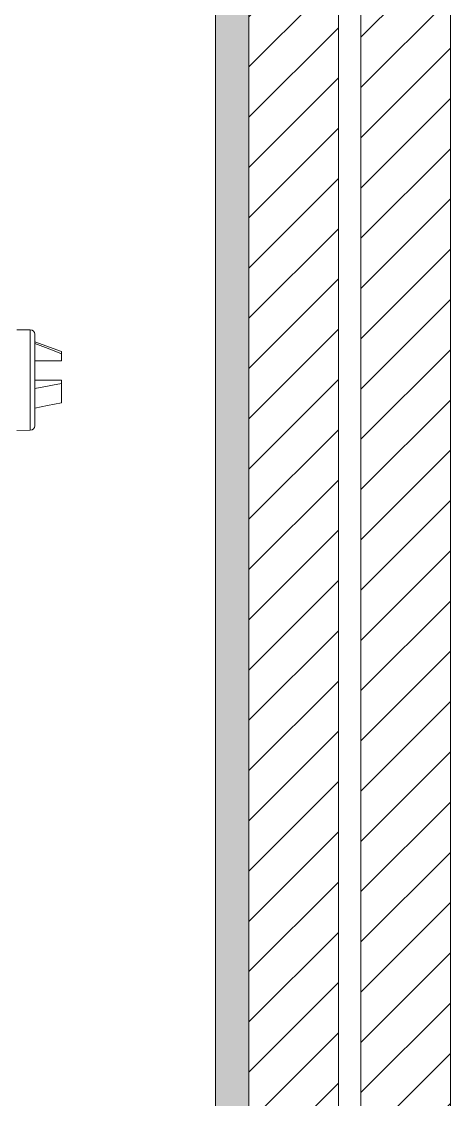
# Model space of a CAD drawing. Header units: millimetres. Extents: x -853320 to 19484, y -510814 to 9708.
# Drawn here: x 4870.71 to 4889.87, y 7541.68 to 7589.83 of the extents above; entities that cross this region are included whole.
import ezdxf

# ---------------------------------------------------------------- set-up
doc = ezdxf.new("R2010")
doc.units = ezdxf.units.MM
for name, color, linetype, lineweight in [('F_DIBOND_soffitto_cassone', 7, 'Continuous', 5), ('F_ELETTRICO', 22, 'Continuous', 5), ('F_MINERAL WALL', 6, 'Continuous', 5), ('F_PARETE_nuove', 5, 'Continuous', 5), ('F_TUBOLARE sez.40x40', 7, 'Continuous', 5)]:
    doc.layers.add(name, color=color, linetype=linetype, lineweight=lineweight)

# ---------------------------------------------------------------- blocks, each defined once
blk = doc.blocks.new('SCATOLA INCASSO_1 P_sezione e pianta')
at = {"layer": 'F_ELETTRICO'}
for p, q in [((55470.994, -13681.878), (55471.596, -13681.883)), ((55471.596, -13681.883), (55471.596, -13686.373)), ((55471.794, -13682.083), (55471.794, -13686.172)), ((55471.794, -13682.419), (55472.994, -13682.856)), ((55471.794, -13682.494), (55472.151, -13682.63)), ((55472.151, -13682.63), (55472.582, -13682.797)), ((55472.582, -13682.797), (55472.994, -13682.958)), ((55472.994, -13682.856), (55472.994, -13683.262)), ((55471.794, -13683.262), (55472.994, -13683.262)), ((55471.794, -13684.128), (55472.994, -13684.128)), ((55472.994, -13685.146), (55472.994, -13684.128)), ((55472.369, -13684.402), (55471.794, -13684.512)), ((55472.369, -13685.268), (55472.994, -13685.146)), ((55471.794, -13685.378), (55472.369, -13685.268)), ((55470.994, -13686.378), (55471.596, -13686.373))]:
    blk.add_line(p, q, dxfattribs=at)
blk.add_lwpolyline([(55472.994, -13684.28), (55472.582, -13684.36), (55472.369, -13684.402)], dxfattribs=at)
for centre, start, end in [((55471.594, -13682.083), 0, 89.5), ((55471.594, -13686.173), 270.5, 0)]:
    blk.add_arc(centre, 0.2, start, end, dxfattribs=at)
blk = doc.blocks.new('BAGNO_camera doppia_rev.01_pianta')
at = {"layer": 'F_DIBOND_soffitto_cassone'}
h = blk.add_hatch(dxfattribs=at)
h.set_pattern_fill('ANSI31', color=1, scale=0.5)
h.set_pattern_definition([(45, (-13243.481, -665), (-1.122532015, 1.122532015), [])])
h.paths.add_polyline_path([(18778.638, 22995.66), (18782.638, 22995.66), (18782.638, 22475.66), (18778.638, 22475.66)])
at = {"layer": 'F_MINERAL WALL'}
h = blk.add_hatch(dxfattribs=at)
h.set_pattern_fill('ANSI31', color=256, scale=0.5)
h.set_pattern_definition([(45, (0, -20), (-1.122532015, 1.122532015), [])])
h.paths.add_polyline_path([(18787.638, 22995.66), (18783.638, 22995.66), (18783.638, 22475.66), (18787.638, 22475.66)])
at = {"layer": 'F_TUBOLARE sez.40x40', "true_color": 0x636466}
h = blk.add_hatch(color=251, dxfattribs=at)
h.dxf.hatch_style = 1
h.paths.add_polyline_path([(18738.638, 22475.66), (18778.638, 22475.66), (18778.638, 22995.66), (18738.638, 22995.66)])
h.paths.add_polyline_path([(18740.138, 22475.66), (18777.138, 22475.66), (18777.138, 22995.66), (18740.138, 22995.66)], flags=17)
at = {"layer": 'F_DIBOND_soffitto_cassone', "color": 1}
blk.add_lwpolyline([(18778.638, 22995.66), (18782.638, 22995.66), (18782.638, 22475.66), (18778.638, 22475.66)], close=True, dxfattribs=at)
at = {"layer": 'F_MINERAL WALL'}
blk.add_lwpolyline([(18787.638, 22995.66), (18783.638, 22995.66), (18783.638, 22475.66), (18787.638, 22475.66)], close=True, dxfattribs=at)
at = {"layer": 'F_TUBOLARE sez.40x40'}
for points in [[(18738.638, 22475.66), (18778.638, 22475.66), (18778.638, 22995.66), (18738.638, 22995.66)], [(18740.138, 22475.66), (18777.138, 22475.66), (18777.138, 22995.66), (18740.138, 22995.66)]]:
    blk.add_lwpolyline(points, close=True, dxfattribs=at)
at = {"layer": 'F_DIBOND_soffitto_cassone', "color": 1}
blk.add_blockref('SCATOLA INCASSO_1 P_sezione e pianta', (-36702.726, 36369.788), dxfattribs=at)

msp = doc.modelspace()

# ---------------------------------------------------------------- block references
at = {"layer": 'F_PARETE_nuove'}
msp.add_blockref('BAGNO_camera doppia_rev.01_pianta', (-13897.772, -15111.845), dxfattribs=at)

doc.saveas('drawing.dxf')
